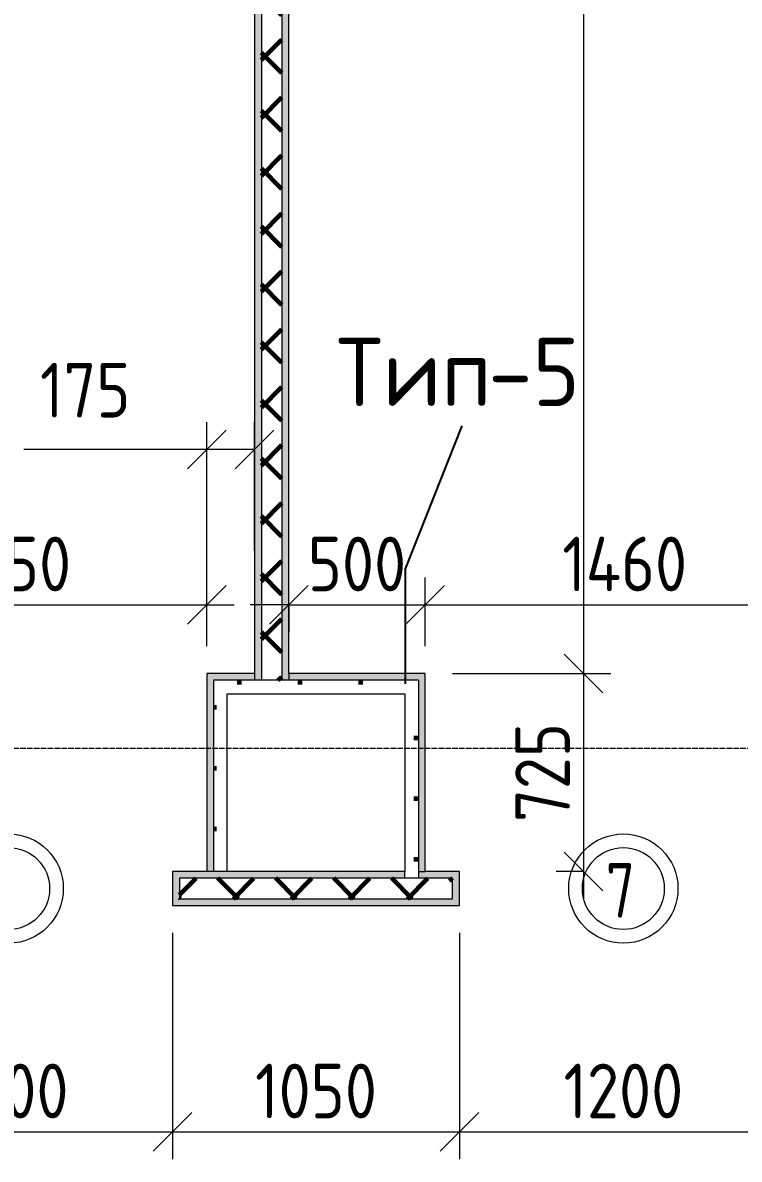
# Model space of a CAD drawing. Header units: millimetres. Extents: x -60946 to 138510, y -262288 to 24501.
# Drawn here: x -1089 to 1534, y -96048 to -91886 of the extents above; entities that cross this region are included whole.
import ezdxf

# ---------------------------------------------------------------- set-up
doc = ezdxf.new("R2010")
doc.units = ezdxf.units.MM
doc.linetypes.add('ADSK_Линия сетки', pattern=[25, 20, -2.5, 0, -2.5])
for name, color, linetype, lineweight in [('2)Тип-2', 3, 'Continuous', 60), ('2)Тип-5', 1, 'Continuous', 60), ('Марки дверей', 7, 'Continuous', 20), ('Оси', 7, 'Continuous', 9), ('Размеры', 7, 'Continuous', 9), ('Стены внутренние', 7, 'Continuous', 18), ('Стены штриховка', 7, 'Continuous', 9)]:
    doc.layers.add(name, color=color, linetype=linetype, lineweight=lineweight)
doc.styles.add('GOST Common_3', font='', dxfattribs={"width": 0.9, "height": 200})
doc.styles.add('GOST Common_4', font='', dxfattribs={"height": 250})
doc.styles.add('GOST Common_B', font='', dxfattribs={"width": 0.8, "height": 200})
doc.styles.get('GOST Common_3').set_extended_font_data('GOST Common')
doc.styles.get('GOST Common_4').set_extended_font_data('GOST Common')
doc.styles.get('GOST Common_B').set_extended_font_data('GOST Common', bold=True)
doc.dimstyles.new('ADSK_Основной_2_0', dxfattribs={"dimscale": 304.8, "dimtxt": 201.142999, "dimasz": 0.463911, "dimexe": 0.328084, "dimexo": 0.328084, "dimgap": 0.164042, "dimtad": 1, "dimdec": 3, "dimrnd": 0.001, "dimdsep": 46, "dimtxsty": 'GOST Common_3', "dimblk1": 'OBLIQUE', "dimblk2": 'OBLIQUE', "dimsah": 1, "dimcen": 0.09, "dimdle": 0.328084, "dimazin": 2, "dimtfac": 1, "dimtdec": 4, "dimtix": 1, "dimtmove": 0, "dimatfit": 3, "dimfxl": 1, "dimtvp": 1, "dimtolj": 1, "dimtzin": 0, "dimlwd": 20, "dimlwe": 20, "dimarcsym": 2})
doc.dimstyles.new('ADSK_Основной_2_0_2', dxfattribs={"dimscale": 304.8, "dimtxt": 201.142999, "dimasz": 0.463911, "dimexe": 0.328084, "dimexo": 0.328084, "dimgap": 0.164042, "dimtad": 1, "dimdec": 3, "dimrnd": 0.001, "dimdsep": 46, "dimtxsty": 'GOST Common_3', "dimblk1": 'OBLIQUE', "dimblk2": 'OBLIQUE', "dimsah": 1, "dimcen": 0.09, "dimdle": 0.328084, "dimazin": 2, "dimtfac": 1, "dimtdec": 4, "dimtix": 1, "dimtmove": 0, "dimatfit": 3, "dimfxl": 1, "dimtvp": 1, "dimtolj": 1, "dimtzin": 0, "dimlwd": 20, "dimlwe": 20, "dimarcsym": 2})
pattern_1 = [(45, (9.36, -97949.04), (-106.066, 106.066), []), (135, (9.36, -97949.04), (-106.066, -106.066), [])]
pattern_2 = [(0, (9.36, -97949.04), (111.125, 111.125), [55.562, -166.687]), (90, (37.14, -97976.82), (-111.125, 111.125), [55.562, -166.687])]

# ---------------------------------------------------------------- blocks, each defined once
blk = doc.blocks.new('_Oblique')
at = {"color": 0, "linetype": 'ByBlock', "lineweight": -2}
blk.add_line((-0.5, -0.5), (0.5, 0.5), dxfattribs=at)
blk = doc.blocks.new('*D4761')
at = {"layer": 'Defpoints', "color": 0, "transparency": 16777216}
for p in [(-415.6, -94018.1), (-1865.6, -94269.1), (-415.6, -94269.1)]:
    blk.add_point(p, dxfattribs=at)
at = {"layer": 'Размеры', "color": 0, "lineweight": 20, "transparency": 16777216}
for p, q in [((-1865.6, -94169.1), (-1865.6, -93918.1)), ((-415.6, -94169.1), (-415.6, -93918.1)), ((-1965.6, -94018.1), (-315.6, -94018.1))]:
    blk.add_line(p, q, dxfattribs=at)
at = {"layer": 'Размеры', "color": 0, "lineweight": 20, "transparency": 16777216, "xscale": 141.4, "yscale": 141.4, "zscale": 141.4, "rotation": 180}
blk.add_blockref('_Oblique', (-1865.6, -94018.1), dxfattribs=at)
at = {"layer": 'Размеры', "color": 0, "lineweight": 20, "transparency": 16777216, "xscale": 141.4, "yscale": 141.4, "zscale": 141.4}
blk.add_blockref('_Oblique', (-415.6, -94018.1), dxfattribs=at)
at = {"layer": 'Размеры', "color": 0, "lineweight": 9, "transparency": 16777216, "insert": (-1140.6, -93868.1), "char_height": 200, "width": 580.928, "attachment_point": 5, "style": 'GOST Common_3'}
blk.add_mtext('\\A1;1450', dxfattribs=at)
blk = doc.blocks.new('*D4762')
at = {"layer": 'Defpoints', "color": 0, "transparency": 16777216}
for p in [(-240.6, -93448.4), (-240.6, -93918.1), (-415.6, -94269.1)]:
    blk.add_point(p, dxfattribs=at)
at = {"layer": 'Размеры', "color": 0, "lineweight": 20, "transparency": 16777216}
for p, q in [((-415.6, -94169.1), (-415.6, -93348.4)), ((-240.6, -93818.1), (-240.6, -93348.4)), ((-415.6, -93448.4), (-1085.6, -93448.4)), ((-240.6, -93448.4), (-515.6, -93448.4))]:
    blk.add_line(p, q, dxfattribs=at)
at = {"layer": 'Размеры', "color": 0, "lineweight": 20, "transparency": 16777216, "xscale": 141.4, "yscale": 141.4, "zscale": 141.4, "rotation": 180}
blk.add_blockref('_Oblique', (-415.6, -93448.4), dxfattribs=at)
at = {"layer": 'Размеры', "color": 0, "lineweight": 20, "transparency": 16777216, "xscale": 141.4, "yscale": 141.4, "zscale": 141.4}
blk.add_blockref('_Oblique', (-240.6, -93448.4), dxfattribs=at)
at = {"layer": 'Размеры', "color": 0, "lineweight": 9, "transparency": 16777216, "insert": (-1025.9, -93131.7), "char_height": 200, "width": 409.104, "attachment_point": 1, "line_spacing_factor": 1.022761, "style": 'GOST Common_3'}
blk.add_mtext('\\A1;175', dxfattribs=at)
blk = doc.blocks.new('*D4764')
at = {"layer": 'Defpoints', "color": 0, "transparency": 16777216}
for p in [(1063.7, -88594.1), (384.4, -94269.1), (963.7, -94269.1)]:
    blk.add_point(p, dxfattribs=at)
at = {"layer": 'Размеры', "color": 0, "lineweight": 20, "transparency": 16777216}
for p, q in [((963.7, -88494.1), (963.7, -94369.1)), ((963.7, -88594.1), (863.7, -88594.1)), ((484.4, -94269.1), (1063.7, -94269.1))]:
    blk.add_line(p, q, dxfattribs=at)
at = {"layer": 'Размеры', "color": 0, "lineweight": 20, "transparency": 16777216, "xscale": 141.4, "yscale": 141.4, "zscale": 141.4}
for p, rotation in [((963.7, -88594.1), 90), ((963.7, -94269.1), 270)]:
    blk.add_blockref('_Oblique', p, dxfattribs=dict(at, rotation=rotation))
at = {"layer": 'Размеры', "color": 0, "lineweight": 9, "transparency": 16777216, "insert": (813.7, -91431.6), "char_height": 200, "width": 605.475, "attachment_point": 5, "rotation": 90, "style": 'GOST Common_3'}
blk.add_mtext('\\A1;5675', dxfattribs=at)
blk = doc.blocks.new('*D4765')
at = {"layer": 'Defpoints', "color": 0, "transparency": 16777216}
for p in [(384.4, -94269.1), (963.7, -94994.1), (1063.7, -94994.1)]:
    blk.add_point(p, dxfattribs=at)
at = {"layer": 'Размеры', "color": 0, "lineweight": 20, "transparency": 16777216}
for p, q in [((963.7, -94169.1), (963.7, -95094.1)), ((484.4, -94269.1), (1063.7, -94269.1)), ((963.7, -94994.1), (863.7, -94994.1))]:
    blk.add_line(p, q, dxfattribs=at)
at = {"layer": 'Размеры', "color": 0, "lineweight": 20, "transparency": 16777216, "xscale": 141.4, "yscale": 141.4, "zscale": 141.4}
for p, rotation in [((963.7, -94269.1), 90), ((963.7, -94994.1), 270)]:
    blk.add_blockref('_Oblique', p, dxfattribs=dict(at, rotation=rotation))
at = {"layer": 'Размеры', "color": 0, "lineweight": 9, "transparency": 16777216, "insert": (813.7, -94631.6), "char_height": 200, "width": 454.106, "attachment_point": 5, "rotation": 90, "style": 'GOST Common_3'}
blk.add_mtext('\\A1;725', dxfattribs=at)
blk = doc.blocks.new('*D4766')
at = {"layer": 'Defpoints', "color": 0, "transparency": 16777216}
for p in [(-115.6, -93918.1), (384.4, -94018.1), (384.4, -94269.1)]:
    blk.add_point(p, dxfattribs=at)
at = {"layer": 'Размеры', "color": 0, "lineweight": 20, "transparency": 16777216}
for p, q in [((384.4, -94169.1), (384.4, -93918.1)), ((-115.6, -94018.1), (-257, -94018.1)), ((-115.6, -94018.1), (-115.6, -94118.1)), ((-115.6, -94018.1), (384.4, -94018.1)), ((384.4, -94018.1), (525.8, -94018.1))]:
    blk.add_line(p, q, dxfattribs=at)
at = {"layer": 'Размеры', "color": 0, "lineweight": 20, "transparency": 16777216, "xscale": 141.4, "yscale": 141.4, "zscale": 141.4}
blk.add_blockref('_Oblique', (-115.6, -94018.1), dxfattribs=at)
at = {"layer": 'Размеры', "color": 0, "lineweight": 20, "transparency": 16777216, "xscale": 141.4, "yscale": 141.4, "zscale": 141.4, "rotation": 180}
blk.add_blockref('_Oblique', (384.4, -94018.1), dxfattribs=at)
at = {"layer": 'Размеры', "color": 0, "lineweight": 9, "transparency": 16777216, "insert": (134.4, -93868.1), "char_height": 200, "width": 454.106, "attachment_point": 5, "style": 'GOST Common_3'}
blk.add_mtext('\\A1;500', dxfattribs=at)
blk = doc.blocks.new('*D4767')
at = {"layer": 'Defpoints', "color": 0, "transparency": 16777216}
for p in [(1844.4, -94018.1), (384.4, -94269.1), (1844.4, -94269.1)]:
    blk.add_point(p, dxfattribs=at)
at = {"layer": 'Размеры', "color": 0, "lineweight": 20, "transparency": 16777216}
for p, q in [((384.4, -94169.1), (384.4, -93918.1)), ((1844.4, -94169.1), (1844.4, -93918.1)), ((284.4, -94018.1), (1944.4, -94018.1))]:
    blk.add_line(p, q, dxfattribs=at)
at = {"layer": 'Размеры', "color": 0, "lineweight": 20, "transparency": 16777216, "xscale": 141.4, "yscale": 141.4, "zscale": 141.4, "rotation": 180}
blk.add_blockref('_Oblique', (384.4, -94018.1), dxfattribs=at)
at = {"layer": 'Размеры', "color": 0, "lineweight": 20, "transparency": 16777216, "xscale": 141.4, "yscale": 141.4, "zscale": 141.4}
blk.add_blockref('_Oblique', (1844.4, -94018.1), dxfattribs=at)
at = {"layer": 'Размеры', "color": 0, "lineweight": 9, "transparency": 16777216, "insert": (1114.4, -93868.1), "char_height": 200, "width": 580.928, "attachment_point": 5, "style": 'GOST Common_3'}
blk.add_mtext('\\A1;1460', dxfattribs=at)
blk = doc.blocks.new('*D4776')
at = {"layer": 'Defpoints', "color": 0, "transparency": 16777216}
for p in [(-1740.6, -95119.1), (-540.6, -95119.1), (-540.6, -95947.8)]:
    blk.add_point(p, dxfattribs=at)
at = {"layer": 'Размеры', "color": 0, "lineweight": 20, "transparency": 16777216}
for p, q in [((-1740.6, -95219.1), (-1740.6, -96047.8)), ((-540.6, -95219.1), (-540.6, -96047.8)), ((-1840.6, -95947.8), (-440.6, -95947.8))]:
    blk.add_line(p, q, dxfattribs=at)
at = {"layer": 'Размеры', "color": 0, "lineweight": 20, "transparency": 16777216, "xscale": 141.4, "yscale": 141.4, "zscale": 141.4, "rotation": 180}
blk.add_blockref('_Oblique', (-1740.6, -95947.8), dxfattribs=at)
at = {"layer": 'Размеры', "color": 0, "lineweight": 20, "transparency": 16777216, "xscale": 141.4, "yscale": 141.4, "zscale": 141.4}
blk.add_blockref('_Oblique', (-540.6, -95947.8), dxfattribs=at)
at = {"layer": 'Размеры', "color": 0, "lineweight": 9, "transparency": 16777216, "insert": (-1140.6, -95797.8), "char_height": 200, "width": 560.473, "attachment_point": 5, "style": 'GOST Common_3'}
blk.add_mtext('\\A1;1200', dxfattribs=at)
blk = doc.blocks.new('*D4777')
at = {"layer": 'Defpoints', "color": 0, "transparency": 16777216}
for p in [(-540.6, -95119.1), (509.4, -95119.1), (509.4, -95947.8)]:
    blk.add_point(p, dxfattribs=at)
at = {"layer": 'Размеры', "color": 0, "lineweight": 20, "transparency": 16777216}
for p, q in [((-540.6, -95219.1), (-540.6, -96047.8)), ((509.4, -95219.1), (509.4, -96047.8)), ((-640.6, -95947.8), (609.4, -95947.8))]:
    blk.add_line(p, q, dxfattribs=at)
at = {"layer": 'Размеры', "color": 0, "lineweight": 20, "transparency": 16777216, "xscale": 141.4, "yscale": 141.4, "zscale": 141.4, "rotation": 180}
blk.add_blockref('_Oblique', (-540.6, -95947.8), dxfattribs=at)
at = {"layer": 'Размеры', "color": 0, "lineweight": 20, "transparency": 16777216, "xscale": 141.4, "yscale": 141.4, "zscale": 141.4}
blk.add_blockref('_Oblique', (509.4, -95947.8), dxfattribs=at)
at = {"layer": 'Размеры', "color": 0, "lineweight": 9, "transparency": 16777216, "insert": (-15.6, -95797.8), "char_height": 200, "width": 560.473, "attachment_point": 5, "style": 'GOST Common_3'}
blk.add_mtext('\\A1;1050', dxfattribs=at)
blk = doc.blocks.new('*D4778')
at = {"layer": 'Defpoints', "color": 0, "transparency": 16777216}
for p in [(509.4, -95119.1), (1709.4, -95119.1), (1709.4, -95947.8)]:
    blk.add_point(p, dxfattribs=at)
at = {"layer": 'Размеры', "color": 0, "lineweight": 20, "transparency": 16777216}
for p, q in [((509.4, -95219.1), (509.4, -96047.8)), ((1709.4, -95219.1), (1709.4, -96047.8)), ((409.4, -95947.8), (1809.4, -95947.8))]:
    blk.add_line(p, q, dxfattribs=at)
at = {"layer": 'Размеры', "color": 0, "lineweight": 20, "transparency": 16777216, "xscale": 141.4, "yscale": 141.4, "zscale": 141.4, "rotation": 180}
blk.add_blockref('_Oblique', (509.4, -95947.8), dxfattribs=at)
at = {"layer": 'Размеры', "color": 0, "lineweight": 20, "transparency": 16777216, "xscale": 141.4, "yscale": 141.4, "zscale": 141.4}
blk.add_blockref('_Oblique', (1709.4, -95947.8), dxfattribs=at)
at = {"layer": 'Размеры', "color": 0, "lineweight": 9, "transparency": 16777216, "insert": (1109.4, -95797.8), "char_height": 200, "width": 560.473, "attachment_point": 5, "style": 'GOST Common_3'}
blk.add_mtext('\\A1;1200', dxfattribs=at)
blk = doc.blocks.new('М_двери1 - Марка экземпляра 2-3719212-Кладочный план 2-го этаж')
at = {"layer": 'Марки дверей'}
for radius in [2, 1.5]:
    blk.add_circle((0, 0), radius, dxfattribs=at)

msp = doc.modelspace()

# ---------------------------------------------------------------- hatches: boundary and pattern name
at = {"layer": '2)Тип-2'}
for points in [[(-215.6385, -94294.0666), (-215.6385, -88594.0666), (-240.6385, -88594.0666), (-240.6385, -94294.0666)], [(-140.6385, -94294.0666), (-115.6385, -94294.0666), (-115.6385, -88594.0666), (-140.6385, -88594.0666), (-140.6385, -94269.0666)]]:
    msp.add_hatch(color=256, dxfattribs=at).paths.add_polyline_path(points)
h = msp.add_hatch(dxfattribs=at)
h.set_pattern_fill('FP_4', color=256, style=0, pattern_type=2)
h.set_pattern_definition(pattern_1)
h.paths.add_polyline_path([(-140.6385, -94294.0666), (-140.6385, -88594.0666), (-215.6385, -88594.0666), (-215.6385, -94294.0666)])
h = msp.add_hatch(color=256, dxfattribs=at)
h.paths.add_polyline_path([(7734.3615, -95119.0666), (7734.3615, -95019.0666), (7859.3615, -95019.0666), (7859.3615, -94994.0666), (7709.3615, -94994.0666), (7709.3615, -95119.0666)])
h.paths.add_polyline_path([(6484.3615, -95119.0666), (6509.3615, -95119.0666), (6509.3615, -94994.0666), (6359.3615, -94994.0666), (6359.3615, -95019.0666), (6484.3615, -95019.0666), (6484.3615, -95094.0666)])
h.paths.add_polyline_path([(5359.3615, -95119.0666), (5384.3615, -95119.0666), (5384.3615, -95019.0666), (5509.3615, -95019.0666), (5509.3615, -94994.0666), (5359.3615, -94994.0666)])
h.paths.add_polyline_path([(4159.3615, -95119.0666), (4159.3615, -94994.0666), (4009.3615, -94994.0666), (4009.3615, -95019.0666), (4134.3615, -95019.0666), (4134.3615, -95119.0666)])
h.paths.add_polyline_path([(-515.6385, -95119.0666), (-515.6385, -95019.0666), (309.3615, -95019.0666), (309.3615, -94994.0666), (-540.6385, -94994.0666), (-540.6385, -95119.0666)])
h.paths.add_polyline_path([(1734.3615, -95119.0666), (1734.3615, -95019.0666), (1869.3615, -95019.0666), (1869.3615, -94994.0666), (1709.3615, -94994.0666), (1709.3615, -95119.0666)])
h.paths.add_polyline_path([(484.3615, -95119.0666), (509.3615, -95119.0666), (509.3615, -94994.0666), (359.3615, -94994.0666), (359.3615, -95019.0666), (484.3615, -95019.0666), (484.3615, -95094.0666)])
h.paths.add_polyline_path([(-1740.6385, -95119.0666), (-1740.6385, -94994.0666), (-1890.6385, -94994.0666), (-1890.6385, -95019.0666), (-1765.6385, -95019.0666), (-1765.6385, -95119.0666)])
h.paths.add_polyline_path([(8809.3615, -95019.0666), (8809.3615, -94994.0666), (7909.3615, -94994.0666), (7909.3615, -95019.0666), (8784.3615, -95019.0666)])
h.paths.add_polyline_path([(5559.3615, -95019.0666), (6309.3615, -95019.0666), (6309.3615, -94994.0666), (5559.3615, -94994.0666)])
h.paths.add_polyline_path([(-1940.6385, -95019.0666), (-1940.6385, -94994.0666), (-3665.6385, -94994.0666), (-3665.6385, -95019.0666), (-2309.5043, -95019.0666)])
h.paths.add_polyline_path([(2757.8177, -95019.0666), (3959.3615, -95019.0666), (3959.3615, -94994.0666), (1919.3615, -94994.0666), (1919.3615, -95019.0666)])
h = msp.add_hatch(dxfattribs=at)
h.set_pattern_fill('FP_4', color=256, style=0, pattern_type=2)
h.set_pattern_definition(pattern_1)
h.paths.add_polyline_path([(8709.3615, -95094.0666), (8784.3615, -95094.0666), (8784.3615, -95019.0666), (7734.3615, -95019.0666), (7734.3615, -95094.0666), (8549.0429, -95094.0666)])
h.paths.add_polyline_path([(-3033.4074, -95094.0666), (-1765.6385, -95094.0666), (-1765.6385, -95019.0666), (-3740.6385, -95019.0666), (-3740.6385, -95094.0666)])
h.paths.add_polyline_path([(-515.6385, -95094.0666), (484.3615, -95094.0666), (484.3615, -95019.0666), (-515.6385, -95019.0666)])
h.paths.add_polyline_path([(1734.3615, -95094.0666), (4134.3615, -95094.0666), (4134.3615, -95019.0666), (1734.3615, -95019.0666)])
h.paths.add_polyline_path([(6484.3615, -95094.0666), (6484.3615, -95019.0666), (5384.3615, -95019.0666), (5384.3615, -95094.0666), (5653.4303, -95094.0666)])
h = msp.add_hatch(color=256, dxfattribs=at)
h.paths.add_polyline_path([(8709.3615, -95119.0666), (8709.3615, -95094.0666), (7734.3615, -95094.0666), (7734.3615, -95119.0666), (8684.3615, -95119.0666)])
h.paths.add_polyline_path([(5384.3615, -95119.0666), (6484.3615, -95119.0666), (6484.3615, -95094.0666), (5384.3615, -95094.0666)])
h.paths.add_polyline_path([(4134.3615, -95119.0666), (4134.3615, -95094.0666), (1734.3615, -95094.0666), (1734.3615, -95119.0666), (2757.8177, -95119.0666)])
h.paths.add_polyline_path([(-3033.4074, -95119.0666), (-1765.6385, -95119.0666), (-1765.6385, -95094.0666), (-3765.6385, -95094.0666), (-3765.6385, -95119.0666), (-3757.3106, -95119.0666)])
h.paths.add_polyline_path([(-515.6385, -95119.0666), (484.3615, -95119.0666), (484.3615, -95094.0666), (-515.6385, -95094.0666)])
at = {"layer": '2)Тип-5', "true_color": 0xd50000}
h = msp.add_hatch(color=12, dxfattribs=at)
h.paths.add_polyline_path([(384.3615, -94294.0666), (384.3615, -94269.0666), (-115.6385, -94269.0666), (-115.6385, -94294.0666), (359.3615, -94294.0666)])
h.paths.add_polyline_path([(-415.6385, -94294.0666), (-240.6385, -94294.0666), (-240.6385, -94269.0666), (-415.6385, -94269.0666)])
for points in [[(-415.6385, -94994.0666), (-390.6385, -94994.0666), (-390.6385, -94294.0666), (-415.6385, -94294.0666), (-415.6385, -94344.0666)], [(384.3615, -94994.0666), (384.3615, -94294.0666), (359.3615, -94294.0666), (359.3615, -94994.0666)]]:
    msp.add_hatch(color=12, dxfattribs=at).paths.add_polyline_path(points)
h = msp.add_hatch(dxfattribs=at)
h.set_pattern_fill('FP_7', color=12, style=0, pattern_type=2)
h.set_pattern_definition(pattern_2)
h.paths.add_polyline_path([(309.3615, -94344.0666), (359.3615, -94344.0666), (359.3615, -94294.0666), (-390.6385, -94294.0666), (-390.6385, -94344.0666), (-137.7948, -94344.0666)])
h = msp.add_hatch(dxfattribs=at)
h.set_pattern_fill('FP_7', color=12, style=0, pattern_type=2)
h.set_pattern_definition(pattern_2)
h.paths.add_polyline_path([(-340.6385, -94994.0666), (-340.6385, -94344.0666), (-390.6385, -94344.0666), (-390.6385, -94994.0666)])
h = msp.add_hatch(dxfattribs=at)
h.set_pattern_fill('FP_7', color=12, style=0, pattern_type=2)
h.set_pattern_definition(pattern_2)
h.paths.add_polyline_path([(359.3615, -95019.0666), (359.3615, -94344.0666), (309.3615, -94344.0666), (309.3615, -95019.0666)])

# ---------------------------------------------------------------- linework, layer by layer
at = {"layer": '2)Тип-5', "lineweight": 25}
for p, q in [((311.5383, -93885.987), (519.0151, -93362.0947)), ((311.5383, -94306.5666), (311.5383, -93885.987))]:
    msp.add_line(p, q, dxfattribs=at)
at = {"layer": 'Оси', "linetype": 'ADSK_Линия сетки', "lineweight": 5}
msp.add_line((62525.08, -94544.0666), (-25230.7352, -94544.0666), dxfattribs=at)
at = {"layer": 'Стены внутренние', "lineweight": 5}
for p, q in [((-240.6385, -88594.0666), (-240.6385, -94269.0666)), ((-115.6385, -94269.0666), (-115.6385, -88594.0666)), ((-240.6385, -94269.0666), (-415.6385, -94269.0666)), ((-415.6385, -94269.0666), (-415.6385, -94994.0666)), ((384.3615, -94269.0666), (-115.6385, -94269.0666)), ((384.3615, -94994.0666), (384.3615, -94269.0666)), ((-340.6385, -94344.0666), (309.3615, -94344.0666)), ((-340.6385, -94994.0666), (-340.6385, -94344.0666)), ((309.3615, -94344.0666), (309.3615, -94994.0666)), ((309.3615, -94994.0666), (-540.6385, -94994.0666)), ((-540.6385, -94994.0666), (-540.6385, -95119.0666)), ((509.3615, -94994.0666), (384.3615, -94994.0666)), ((509.3615, -95119.0666), (509.3615, -94994.0666)), ((-540.6385, -95119.0666), (509.3615, -95119.0666))]:
    msp.add_line(p, q, dxfattribs=at)
at = {"layer": 'Стены штриховка', "lineweight": 9}
for p, q in [((-215.6385, -88594.0666), (-215.6385, -94294.0666)), ((-140.6385, -88594.0666), (-140.6385, -94294.0666)), ((359.3615, -94294.0666), (-390.6385, -94294.0666)), ((-390.6385, -94294.0666), (-390.6385, -94994.0666)), ((-240.6385, -94269.0666), (-240.6385, -94294.0666)), ((-115.6385, -94269.0666), (-115.6385, -94294.0666)), ((359.3615, -94294.0666), (359.3615, -95019.0666)), ((309.3615, -95019.0666), (309.3615, -94994.0666)), ((359.3615, -94994.0666), (384.3615, -94994.0666)), ((484.3615, -95019.0666), (-515.6385, -95019.0666)), ((-515.6385, -95019.0666), (-515.6385, -95094.0666)), ((484.3615, -95094.0666), (484.3615, -95019.0666)), ((-515.6385, -95094.0666), (484.3615, -95094.0666))]:
    msp.add_line(p, q, dxfattribs=at)

# ---------------------------------------------------------------- block references
at = {"layer": 'Марки дверей', "xscale": 99.99999999999993, "yscale": 99.99999999999993, "zscale": 99.99999999999993}
for p in [(-1140.6385, -95056.5666), (1109.3615, -95056.5666)]:
    msp.add_blockref('М_двери1 - Марка экземпляра 2-3719212-Кладочный план 2-го этаж', p, dxfattribs=at)

# ---------------------------------------------------------------- texts
at = {"layer": '2)Тип-5', "color": 116, "lineweight": 9, "true_color": 0x008040, "char_height": 250, "attachment_point": 1, "style": 'GOST Common_4'}
for s, insert, width in [('Тип', (59.0151, -93039.6676), 673.4175), ('-5', (614.6401, -93039.6676), 432.91125)]:
    msp.add_mtext(s, dxfattribs=dict(at, insert=insert, width=width))
at = {"layer": 'Марки дверей', "lineweight": 5, "insert": (1045.3041, -94962.9076), "char_height": 200, "width": 147.5105, "attachment_point": 1, "style": 'GOST Common_B'}
msp.add_mtext('\\fGOST Common|b1|i0|c204|p34|;\\W.8;7', dxfattribs=at)

# ---------------------------------------------------------------- dimensions: what is measured, and where the dimension line sits
at = {"layer": 'Размеры', "lineweight": 9}
for base, p1, p2, override, picture, middle in [((963.73, -94269.0666), (1063.7148, -88594.0666), (384.3615, -94269.0666), {"dimpost": '<>', "dimfxl": 5715.517996}, '*D4764', (813.73, -91431.5666)), ((963.73, -94994.0666), (384.3615, -94269.0666), (1063.7148, -94994.0666), {"dimpost": '<>', "dimfxl": 993.552195}, '*D4765', (813.73, -94631.5666))]:
    dim = msp.add_linear_dim(base=base, p1=p1, p2=p2, angle=90, dimstyle='ADSK_Основной_2_0_2', override=override, dxfattribs=at)
    dim.commit()
    dim.dimension.update_dxf_attribs({"geometry": picture, "text_midpoint": middle})
dim = msp.add_linear_dim(base=(-240.6385, -93448.3946), p1=(-415.6385, -94269.0666), p2=(-240.6385, -93918.0792), dimstyle='ADSK_Основной_2_0', override={"dimpost": '<>', "dimfxl": 392.195309}, dxfattribs=at)
dim.commit()
dim.dimension.update_dxf_attribs({"geometry": '*D4762', "text_midpoint": (-821.3242, -93448.3946), "dimtype": 160})
for base, p1, p2, override, picture, middle in [((-415.6385, -94018.0641), (-1865.6385, -94269.0666), (-415.6385, -94269.0666), {"dimpost": '<>', "dimfxl": 1450}, '*D4761', (-1140.6385, -93868.0641)), ((384.3615, -94018.0641), (-115.6385, -93918.0792), (384.3615, -94269.0666), {"dimpost": '<>', "dimfxl": 610.894557}, '*D4766', (134.3615, -93868.0641)), ((1844.3615, -94018.0641), (384.3615, -94269.0666), (1844.3615, -94269.0666), {"dimpost": '<>', "dimfxl": 1460}, '*D4767', (1114.3615, -93868.0641)), ((-540.6385, -95947.7511), (-1740.6385, -95119.0666), (-540.6385, -95119.0666), {"dimpost": '<>', "dimfxl": 1200}, '*D4776', (-1140.6385, -95797.7511)), ((509.3615, -95947.7511), (-540.6385, -95119.0666), (509.3615, -95119.0666), {"dimpost": '<>', "dimfxl": 1050}, '*D4777', (-15.6385, -95797.7511)), ((1709.3615, -95947.7511), (509.3615, -95119.0666), (1709.3615, -95119.0666), {"dimpost": '<>', "dimfxl": 1200}, '*D4778', (1109.3615, -95797.7511))]:
    dim = msp.add_linear_dim(base=base, p1=p1, p2=p2, dimstyle='ADSK_Основной_2_0_2', override=override, dxfattribs=at)
    dim.commit()
    dim.dimension.update_dxf_attribs({"geometry": picture, "text_midpoint": middle})

doc.saveas('drawing.dxf')
